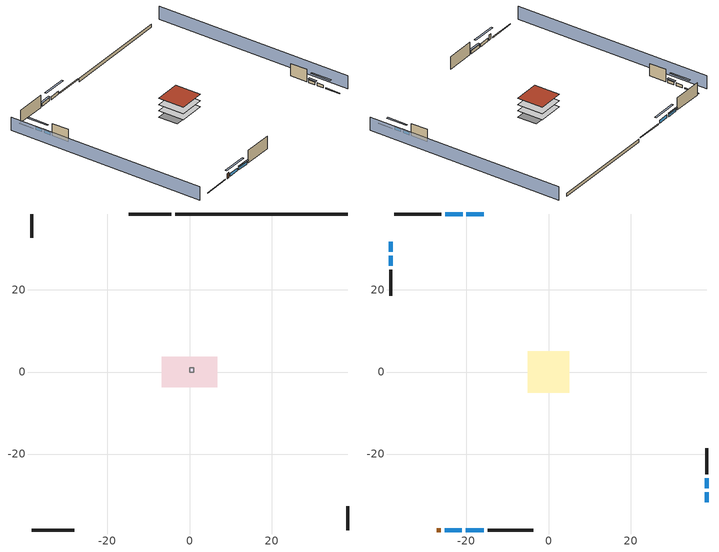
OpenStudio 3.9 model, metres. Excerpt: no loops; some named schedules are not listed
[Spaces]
crawlspace - vented 1
 floor foundation (Slab1 construction): -6.75,-3.75 -6.75,3.75 6.75,3.75 6.75,-3.75 z-0.91
 wall outside (RimJoist1 construction): -4.41,38.51 -14.8,38.51 z0.3:0.61
 wall outside (RimJoist2 construction): 38.51,-38.51 38.51,-32.72 z0.3:0.61
 wall outside (RimJoist3 construction): -38.51,-38.51 -28.11,-38.51 z0.3:0.61
 wall outside (RimJoist4 construction): -38.51,38.51 -38.51,32.72 z0.3:0.61
 wall foundation (FoundationWall1 construction): 38.51,38.51 -3.48,38.51 z-0.91:0.3
furnace airloop ret air space
 floor adiabatic (AdiabaticConst): 0,0 0,1 1,1 1,0 z0
 wall adiabatic (AdiabaticConst): 0,1 0,0 1,0 1,1 0,1 z0:1
 ceiling adiabatic (AdiabaticConst): 1,0 1,1 0,1 0,0 z1
conditioned space 1
 floor to crawlspace - vented 1 (Floor1 construction): -5.03,-5.03 -5.03,5.03 5.03,5.03 5.03,-5.03 z0.3
 floor adiabatic (AdiabaticFloorConstruction): -5.03,-5.03 -5.03,5.03 5.03,5.03 5.03,-5.03 z2.74
 wall outside (Wall1 construction): -26.11,38.51 -37.58,38.51 z0.3:5.18
 wall outside (Wall2 construction): 38.51,-24.93 38.51,-18.56 z0.3:5.18
 wall outside (Wall3 construction): -14.85,-38.51 -3.76,-38.51 z0.3:5.18
 wall outside (Wall4 construction): -38.51,24.93 -38.51,18.56 z0.3:5.18
 wall outside (AdiabaticWallConstruction): -15.73,38.51 -19.99,38.51 / -20.92,38.51 -25.18,38.51 / -20.21,-38.51 -15.78,-38.51 z0.3:1.46; 38.51,-31.79 38.51,-29.29 / 38.51,-28.36 38.51,-25.86 / -38.51,31.79 -38.51,29.29 / -38.51,28.36 -38.51,25.86 z0.3:1.4; -25.34,-38.51 -21.14,-38.51 z0.3:1.43
 wall outside (AdiabaticWallConstruction 1): -27.19,-38.51 -26.27,-38.51 z0.3:2.34
 window (WindowConstruction): -15.73,38.51 -19.99,38.51 z0.3:1.46
 window (WindowConstruction 1): -20.92,38.51 -25.18,38.51 z0.3:1.46
 window (WindowConstruction 2): 38.51,-31.79 38.51,-29.29 z0.3:1.4
 window (WindowConstruction 3): 38.51,-28.36 38.51,-25.86 z0.3:1.4
 window (WindowConstruction 4): -25.34,-38.51 -21.14,-38.51 z0.3:1.43
 window (WindowConstruction 5): -20.21,-38.51 -15.78,-38.51 z0.3:1.46
 window (WindowConstruction 6): -38.51,31.79 -38.51,29.29 z0.3:1.4
 window (WindowConstruction 7): -38.51,28.36 -38.51,25.86 z0.3:1.4
 door (Door): -27.19,-38.51 -26.27,-38.51 z0.3:2.34
 ceiling adiabatic (AdiabaticFloorConstruction): 5.03,-5.03 5.03,5.03 -5.03,5.03 -5.03,-5.03 z2.74
 roof outside (Roof1 construction): -5.03,5.03 -5.03,-5.03 5.03,-5.03 5.03,5.03 z5.18
shading: -43.08,38.51 -43.08,-38.51 / 43.08,-38.51 43.08,38.51 z0:5.18; -22.73,38.51 -12.99,38.51 -12.99,39.12 -22.73,39.12 z4.21; -25.48,38.51 -20.61,38.51 -20.61,39.12 -25.48,39.12 z1.77; 38.51,-26.55 38.51,-34.53 39.12,-34.53 39.12,-26.55 z4.15; 38.51,-25.56 38.51,-28.67 39.12,-28.67 39.12,-25.56 z1.71; -18.4,-38.51 -28.09,-38.51 -28.09,-39.12 -18.4,-39.12 z4.18; -15.47,-38.51 -20.52,-38.51 -20.52,-39.12 -15.47,-39.12 z1.77; -38.51,26.55 -38.51,34.53 -39.12,34.53 -39.12,26.55 z4.15; -38.51,25.56 -38.51,28.67 -39.12,28.67 -39.12,25.56 z1.71
[Site]
Portland Intl Arpt_OR: Latitude {deg}=45.59; Longitude {deg}=-122.6; Time Zone {hr}=-8; Elevation {m}=33; Terrain=Suburbs; Keep Site Location Information=Yes
[Site:GroundTemperature:Shallow]
10.2558, 8.96328, 8.85977, 9.47314, 11.9355, 14.3863, 16.5111, 17.8571, 17.9714, 16.8767, 14.8061, 12.4304
[Site:WaterMainsTemperature]
Calculation Method=Schedule; Temperature Schedule=mains temperature schedule
[Building]
Building 1
[Material] Roughness=Rough
Name | Thickness {m} | Conductivity {W/m-K} | Density {kg/m3} | Specific Heat {J/kg-K} | Thermal Absorptance | Solar Absorptance | Visible Absorptance
asphalt or fiberglass shingles | 0.00635 | 0.162714 | 1121.4 | 1465.45 | 0.9 | 0.85 | 0.85
roof rigid ins | 0.103632 | 0.029427 | 32.04 | 1214.23 | 0.9 | 0.7 | 0.7
osb sheathing 0.75 in. | 0.01905 | 0.115458 | 512.64 | 1214.23 | 0.9 | 0.7 | 0.7
roof stud and cavity | 0.2032 | 0.161866 | 78.34581 | 1123.46 | 0.9 | 0.7 | 0.7
gypsum board | 0.0127 | 0.160291 | 801 | 837.4 | 0.9 | 0.6 | 0.6
wood siding | 0.0254 | 0.102417 | 544.68 | 1172.36 | 0.9 | 0.85 | 0.85
osb sheathing 0.5 in. | 0.0127 | 0.115458 | 512.64 | 1214.23 | 0.9 | 0.7 | 0.7
wall stud and cavity | 0.1397 | 0.550994 | 139.0536 | 1170.24 | 0.9 | 0.7 | 0.7
rim joist stud and cavity | 0.0508 | 0.178688 | 50.32683 | 1063.81 | 0.9 | 0.6 | 0.6
floor stud and cavity | 0.1397 | 0.923637 | 92.3553 | 1139.71 | 0.9 | 0.7 | 0.7
floor covering | 0.0127 | 0.0433444 | 54.468 | 1339.84 | 0.9 | 0.6 | 0.6
concrete 8.0 in. | 0.2032 | 1.803125 | 2242.8 | 837.4 | 0.9 | 0.7 | 0.7
soil 0.5 in. | 0.0127 | 2.9427 | 1842.3 | 418.7 | 0.9 | 0.7 | 0.7
wood siding 1; wood siding 2 | 0.0254 | 0.102417 | 544.68 | 1172.36
wall rigid ins; floor rigid ins | 0.512978 | 0.029427 | 32.04 | 1214.23 | 0.9 | 0.7 | 0.7
wall stud and cavity 1 | 0.0889 | 0.380278 | 52.3479 | 1209.89 | 0.9 | 0.7 | 0.7
door material | 0.04445 | 0.0612267 | 512.64 | 1214.23 | 0.9 | 0.7 | 0.7
floor stud and cavity 1 | 0.1397 | 1.75129 | 37.0049 | 1207.88 | 0.9 | 0.7 | 0.7
wall stud and cavity 2 | 0.0889 | 0.391764 | 83.0341 | 1211.67 | 0.9 | 0.7 | 0.7
furniture material conditioned space 1 | 0.1524 | 0.115458 | 640.8 | 1214.23 | 0.9 | 0.6 | 0.6
[Construction]
Roof1 construction: asphalt or fiberglass shingles, roof rigid ins, osb sheathing 0.75 in., roof stud and cavity, gypsum board
Wall1 construction; Wall2 construction; Wall3 construction; Wall4 construction: wood siding, osb sheathing 0.5 in., wall stud and cavity, gypsum board
RimJoist1 construction; RimJoist2 construction; RimJoist3 construction; RimJoist4 construction: wood siding, rim joist stud and cavity
Floor1 construction: floor stud and cavity, osb sheathing 0.75 in., floor covering
FoundationWall1 construction: concrete 8.0 in.
Slab1 construction: soil 0.5 in.
WindowConstruction; WindowConstruction 1; WindowConstruction 2; WindowConstruction 3; WindowConstruction 4; WindowConstruction 5; WindowConstruction 6; WindowConstruction 7: WindowMaterial
AdiabaticWallConstruction: wood siding 1, wall rigid ins, wall stud and cavity 1, gypsum board
Door: door material
AdiabaticWallConstruction 1: wood siding 2, wall rigid ins, wall stud and cavity 1, gypsum board
AdiabaticFloorConstruction: floor stud and cavity 1, floor rigid ins, osb sheathing 0.75 in., floor covering
PartitionWallConstruction: gypsum board, wall stud and cavity 2, gypsum board
furniture construction conditioned space 1: furniture material conditioned space 1
AdiabaticConst: Adiabatic
[WindowMaterial:SimpleGlazingSystem]
WindowMaterial: U-Factor {W/m2-K}=2.15764; Solar Heat Gain Coefficient=0.44
[Material:NoMass]
Adiabatic: Roughness=Rough; Thermal Resistance {m2-K/W}=176.1
[ThermalZone] Multiplier=1; Use Ideal Air Loads=No
Name | Volume {m3} | Thermostat
conditioned space | 493.619 | conditioned space temperature setpoint
crawlspace - vented | 123.405
furnace airloop ret air zone | 1
[Sizing:Zone] Zone Cooling Design Supply Air Temperature Input Method=SupplyAirTemperature; Zone Cooling Design Supply Air Temperature {C}=14; Zone Cooling Design Supply Air Temperature Difference {deltaC}=11.11; Zone Heating Design Supply Air Temperature Input Method=SupplyAirTemperature; Zone Heating Design Supply Air Temperature {C}=40; Zone Heating Design Supply Air Temperature Difference {deltaC}=11.11; Zone Cooling Design Supply Air Humidity Ratio {kg-H2O/kg-air}=0.0085; Zone Heating Design Supply Air Humidity Ratio {kg-H2O/kg-air}=0.008; Cooling Design Air Flow Method=DesignDay; Heating Design Air Flow Method=DesignDay; Account for Dedicated Outdoor Air System=No; Dedicated Outdoor Air System Control Strategy=NeutralSupplyAir; Dedicated Outdoor Air Low Setpoint Temperature for Design {C}=autosize; Dedicated Outdoor Air High Setpoint Temperature for Design {C}=autosize; Zone Load Sizing Method=Sensible Load Only No Latent Load; Zone Latent Cooling Design Supply Air Humidity Ratio Input Method=HumidityRatioDifference; Zone Cooling Design Supply Air Humidity Ratio Difference {kgWater/kgDryAir}=0.005; Zone Latent Heating Design Supply Air Humidity Ratio Input Method=HumidityRatioDifference; Zone Humidification Design Supply Air Humidity Ratio Difference {kgWater/kgDryAir}=0.005; Sizing Option=Coincident
crawlspace - vented; furnace airloop ret air zone
[Space]
Name | Thermal Zone | Volume {m3}
conditioned space 1 | conditioned space | 493.619
crawlspace - vented 1 | crawlspace - vented | 123.405
furnace airloop ret air space | furnace airloop ret air zone
[ThermostatSetpoint:DualSetpoint]
conditioned space temperature setpoint: Heating Setpoint Temperature Schedule=heating setpoint; Cooling Setpoint Temperature Schedule=cooling setpoint; Temperature Difference Between Cutout And Setpoint {deltaC}=0
[Foundation:Kiva]
Foundation Kiva 1: Initial Indoor Air Temperature {C}=8.36103; Wall Height Above Grade {m}=0.3048; Wall Depth Below Slab {m}=0.2032
[Foundation:Kiva:Settings]
Soil Conductivity {W/m-K}=2.9427; Soil Density {kg/m3}=1842.3; Soil Specific Heat {J/kg-K}=418.7; Ground Solar Absorptivity=0.9; Ground Thermal Absorptivity=0.9; Ground Surface Roughness {m}=0.03; Far-Field Width {m}=40; Deep-Ground Boundary Condition=ZeroFlux; Deep-Ground Depth {m}=40; Minimum Cell Dimension {m}=0.2; Maximum Cell Growth Coefficient=3; Simulation Timestep=Timestep
[SurfaceProperty:ExposedFoundationPerimeter]
Slab1: Exposed Perimeter Calculation Method=TotalExposedPerimeter; Total Exposed Perimeter {m}=41.9862
[SurfaceProperty:IncidentSolarMultiplier] Incident Solar Multiplier=1; Incident Solar Multiplier Schedule=trans schedule winter=0.85 summer=0.7
Window1; Window2; Window3; Window4; Window5; Window6; Window7; Window8
[InternalMass:Definition] Design Level Calculation Method=SurfaceArea
Name | Construction | Surface Area {m2}
partition wall mass | PartitionWallConstruction | 202.436
furniture mass conditioned space 1 | furniture construction conditioned space 1 | 80.97429
[InternalMass] Space or SpaceType=conditioned space 1; Multiplier=1
Name | Internal Mass Definition
partition wall mass | partition wall mass
furniture mass conditioned space 1 | furniture mass conditioned space 1
[EnergyManagementSystem:Sensor]
Name | Output Variable or Output Meter Index Key | Output Variable or Output Meter
water_heater_T_set | water heater setpoint | Schedule Value
out_pb_s |  | Site Outdoor Air Barometric Pressure
out_wt_s |  | Site Outdoor Air Humidity Ratio
site_vw_s |  | Site Wind Speed
cool_season | cooling season schedule | Schedule Value
furnace_airloop_AH_MFR_s | Node 14 | System Node Mass Flow Rate
furnace_airloop_AH_VFR_s | Node 14 | System Node Current Density Volume Flow Rate
furnace_airloop_AH_Tout_s | Node 14 | System Node Temperature
furnace_airloop_AH_Wout_s | Node 14 | System Node Humidity Ratio
furnace_airloop_RA_T_s | Node 17 | System Node Temperature
furnace_airloop_Ra_W_s | Node 17 | System Node Humidity Ratio
furnace_airloop_0_DZ_T_s | crawlspace - vented | Zone Air Temperature
furnace_airloop_0_DZ_W_s | crawlspace - vented | Zone Mean Air Humidity Ratio
natural_vent_s | natural vent schedule | Schedule Value
htg_sp_s | heating setpoint | Schedule Value
clg_sp_s | cooling setpoint | Schedule Value
mech_vent_range_fan_0_sch_s | mech vent range fan 0 schedule | Schedule Value
mech_vent_bath_fan_0_sch_s | mech vent bath fan 0 schedule | Schedule Value
clothes_dryer_exhaust_0_sch_s | clothes_dryer | Schedule Value
htg_load_cond |  | Heating:EnergyTransfer:Zone:CONDITIONED SPACE
clg_load_cond |  | Cooling:EnergyTransfer:Zone:CONDITIONED SPACE
htg_load_duct |  | Heating:EnergyTransfer:Zone:FURNACE AIRLOOP RET AIR ZONE
clg_load_duct |  | Cooling:EnergyTransfer:Zone:FURNACE AIRLOOP RET AIR ZONE
s_conv | Floor1 | Surface Inside Face Convection Heat Gain Energy
s_ig | Floor1 | Surface Inside Face Internal Gains Radiation Heat Gain Energy
s_sol | Floor1 | Surface Inside Face Solar Radiation Heat Gain Energy
s_lgt | Floor1 | Surface Inside Face Lights Radiation Heat Gain Energy
s_surf | Floor1 | Surface Inside Face Net Surface Thermal Radiation Heat Gain Energy
s_conv_1 | inferred conditioned ceiling | Surface Inside Face Convection Heat Gain Energy
s_ig_1 | inferred conditioned ceiling | Surface Inside Face Internal Gains Radiation Heat Gain Energy
s_sol_1 | inferred conditioned ceiling | Surface Inside Face Solar Radiation Heat Gain Energy
s_lgt_1 | inferred conditioned ceiling | Surface Inside Face Lights Radiation Heat Gain Energy
s_surf_1 | inferred conditioned ceiling | Surface Inside Face Net Surface Thermal Radiation Heat Gain Energy
s_conv_2 | inferred conditioned floor | Surface Inside Face Convection Heat Gain Energy
s_ig_2 | inferred conditioned floor | Surface Inside Face Internal Gains Radiation Heat Gain Energy
s_sol_2 | inferred conditioned floor | Surface Inside Face Solar Radiation Heat Gain Energy
s_lgt_2 | inferred conditioned floor | Surface Inside Face Lights Radiation Heat Gain Energy
s_surf_2 | inferred conditioned floor | Surface Inside Face Net Surface Thermal Radiation Heat Gain Energy
s_conv_3 | Roof1 | Surface Inside Face Convection Heat Gain Energy
s_ig_3 | Roof1 | Surface Inside Face Internal Gains Radiation Heat Gain Energy
s_sol_3 | Roof1 | Surface Inside Face Solar Radiation Heat Gain Energy
s_lgt_3 | Roof1 | Surface Inside Face Lights Radiation Heat Gain Energy
s_surf_3 | Roof1 | Surface Inside Face Net Surface Thermal Radiation Heat Gain Energy
ss_sol | Door1 | Surface Inside Face Solar Radiation Heat Gain Energy
ss_lgt | Door1 | Surface Inside Face Lights Radiation Heat Gain Energy
ss_conv | Door1 | Surface Inside Face Convection Heat Gain Energy
ss_ig | Door1 | Surface Inside Face Internal Gains Radiation Heat Gain Energy
ss_surf | Door1 | Surface Inside Face Net Surface Thermal Radiation Heat Gain Energy
ss_conv_1 | Window1 | Surface Inside Face Convection Heat Gain Energy
ss_ig_1 | Window1 | Surface Inside Face Internal Gains Radiation Heat Gain Energy
ss_surf_1 | Window1 | Surface Inside Face Net Surface Thermal Radiation Heat Gain Energy
ss_trans_in | Window1 | Surface Window Transmitted Solar Radiation Rate
ss_back_out | Window1 | Surface Window Shortwave from Zone Back Out Window Heat Transfer Rate
ss_trans_out | Window1 | Surface Inside Face Initial Transmitted Diffuse Transmitted Out Window Solar Radiation Rate
ss_conv_2 | Window2 | Surface Inside Face Convection Heat Gain Energy
ss_ig_2 | Window2 | Surface Inside Face Internal Gains Radiation Heat Gain Energy
ss_surf_2 | Window2 | Surface Inside Face Net Surface Thermal Radiation Heat Gain Energy
ss_trans_in_1 | Window2 | Surface Window Transmitted Solar Radiation Rate
ss_back_out_1 | Window2 | Surface Window Shortwave from Zone Back Out Window Heat Transfer Rate
ss_trans_out_1 | Window2 | Surface Inside Face Initial Transmitted Diffuse Transmitted Out Window Solar Radiation Rate
ss_conv_3 | Window3 | Surface Inside Face Convection Heat Gain Energy
ss_ig_3 | Window3 | Surface Inside Face Internal Gains Radiation Heat Gain Energy
ss_surf_3 | Window3 | Surface Inside Face Net Surface Thermal Radiation Heat Gain Energy
ss_trans_in_2 | Window3 | Surface Window Transmitted Solar Radiation Rate
ss_back_out_2 | Window3 | Surface Window Shortwave from Zone Back Out Window Heat Transfer Rate
ss_trans_out_2 | Window3 | Surface Inside Face Initial Transmitted Diffuse Transmitted Out Window Solar Radiation Rate
ss_conv_4 | Window4 | Surface Inside Face Convection Heat Gain Energy
ss_ig_4 | Window4 | Surface Inside Face Internal Gains Radiation Heat Gain Energy
ss_surf_4 | Window4 | Surface Inside Face Net Surface Thermal Radiation Heat Gain Energy
ss_trans_in_3 | Window4 | Surface Window Transmitted Solar Radiation Rate
ss_back_out_3 | Window4 | Surface Window Shortwave from Zone Back Out Window Heat Transfer Rate
ss_trans_out_3 | Window4 | Surface Inside Face Initial Transmitted Diffuse Transmitted Out Window Solar Radiation Rate
ss_conv_5 | Window5 | Surface Inside Face Convection Heat Gain Energy
ss_ig_5 | Window5 | Surface Inside Face Internal Gains Radiation Heat Gain Energy
ss_surf_5 | Window5 | Surface Inside Face Net Surface Thermal Radiation Heat Gain Energy
ss_trans_in_4 | Window5 | Surface Window Transmitted Solar Radiation Rate
ss_back_out_4 | Window5 | Surface Window Shortwave from Zone Back Out Window Heat Transfer Rate
ss_trans_out_4 | Window5 | Surface Inside Face Initial Transmitted Diffuse Transmitted Out Window Solar Radiation Rate
ss_conv_6 | Window6 | Surface Inside Face Convection Heat Gain Energy
ss_ig_6 | Window6 | Surface Inside Face Internal Gains Radiation Heat Gain Energy
ss_surf_6 | Window6 | Surface Inside Face Net Surface Thermal Radiation Heat Gain Energy
ss_trans_in_5 | Window6 | Surface Window Transmitted Solar Radiation Rate
ss_back_out_5 | Window6 | Surface Window Shortwave from Zone Back Out Window Heat Transfer Rate
ss_trans_out_5 | Window6 | Surface Inside Face Initial Transmitted Diffuse Transmitted Out Window Solar Radiation Rate
ss_conv_7 | Window7 | Surface Inside Face Convection Heat Gain Energy
ss_ig_7 | Window7 | Surface Inside Face Internal Gains Radiation Heat Gain Energy
ss_surf_7 | Window7 | Surface Inside Face Net Surface Thermal Radiation Heat Gain Energy
ss_trans_in_6 | Window7 | Surface Window Transmitted Solar Radiation Rate
ss_back_out_6 | Window7 | Surface Window Shortwave from Zone Back Out Window Heat Transfer Rate
ss_trans_out_6 | Window7 | Surface Inside Face Initial Transmitted Diffuse Transmitted Out Window Solar Radiation Rate
ss_conv_8 | Window8 | Surface Inside Face Convection Heat Gain Energy
ss_ig_8 | Window8 | Surface Inside Face Internal Gains Radiation Heat Gain Energy
ss_surf_8 | Window8 | Surface Inside Face Net Surface Thermal Radiation Heat Gain Energy
ss_trans_in_7 | Window8 | Surface Window Transmitted Solar Radiation Rate
ss_back_out_7 | Window8 | Surface Window Shortwave from Zone Back Out Window Heat Transfer Rate
ss_trans_out_7 | Window8 | Surface Inside Face Initial Transmitted Diffuse Transmitted Out Window Solar Radiation Rate
s_conv_4 | Wall1 | Surface Inside Face Convection Heat Gain Energy
s_ig_4 | Wall1 | Surface Inside Face Internal Gains Radiation Heat Gain Energy
s_sol_4 | Wall1 | Surface Inside Face Solar Radiation Heat Gain Energy
s_lgt_4 | Wall1 | Surface Inside Face Lights Radiation Heat Gain Energy
s_surf_4 | Wall1 | Surface Inside Face Net Surface Thermal Radiation Heat Gain Energy
s_conv_5 | Wall2 | Surface Inside Face Convection Heat Gain Energy
s_ig_5 | Wall2 | Surface Inside Face Internal Gains Radiation Heat Gain Energy
s_sol_5 | Wall2 | Surface Inside Face Solar Radiation Heat Gain Energy
s_lgt_5 | Wall2 | Surface Inside Face Lights Radiation Heat Gain Energy
s_surf_5 | Wall2 | Surface Inside Face Net Surface Thermal Radiation Heat Gain Energy
s_conv_6 | Wall3 | Surface Inside Face Convection Heat Gain Energy
s_ig_6 | Wall3 | Surface Inside Face Internal Gains Radiation Heat Gain Energy
s_sol_6 | Wall3 | Surface Inside Face Solar Radiation Heat Gain Energy
s_lgt_6 | Wall3 | Surface Inside Face Lights Radiation Heat Gain Energy
s_surf_6 | Wall3 | Surface Inside Face Net Surface Thermal Radiation Heat Gain Energy
s_conv_7 | Wall4 | Surface Inside Face Convection Heat Gain Energy
[ElectricEquipment:Definition] Design Level Calculation Method=EquipmentLevel
Name | Design Level {W} | Fraction Latent | Fraction Radiant | Fraction Lost
ceiling fan | 17.5424 | 0 | 0.558 | 0
clothes washer | 252.237 | 0.03 | 0.162 | 0.7
clothes dryer | 4001.46 | 0.015 | 0.081 | 0.85
dishwasher | 486.889 | 0.3 | 0.18 | 0.4
fridge | 43.7215 | 0 | 0.6 | 0
freezer | 194.914 | 0 | 0.6 | 0
cooking range | 1101.52 | 0.08 | 0.432 | 0.2
misc tv | 584.421 | 0 | 0.6 | 0
misc plug loads | 396.361 | 0.021 | 0.558 | 0.049
misc permanent spa heater | 432.147 | 0 | 0 | 1
misc permanent spa pump | 451.92 | 0 | 0 | 1
whole house fan; mech vent house fan | 0 | 0 | 0 | 1
mech vent house fan cfis | 0 | 0 | 0 | 0
mech vent range fan 0; mech vent bath fan 0 | 30 | 0 | 0 | 1
[ElectricEquipment] Space or SpaceType=conditioned space 1
Name | Electric Equipment Definition | Schedule
ceiling fan | ceiling fan | ceiling_fan
clothes washer | clothes washer | clothes_washer
clothes dryer | clothes dryer | clothes_dryer
dishwasher | dishwasher | dishwasher
fridge | fridge | fridge schedule
freezer | freezer | freezer schedule
cooking range | cooking range | cooking_range
misc tv | misc tv | plug_loads_tv
misc plug loads | misc plug loads | plug_loads_other
misc permanent spa heater | misc permanent spa heater | misc permanent spa heater schedule
misc permanent spa pump | misc permanent spa pump | misc permanent spa pump schedule
whole house fan | whole house fan | Always On Discrete
mech vent house fan | mech vent house fan | mech vent house fan schedule
mech vent house fan cfis | mech vent house fan cfis | mech vent house fan cfis schedule
mech vent range fan 0 | mech vent range fan 0 | mech vent range fan 0 schedule
mech vent bath fan 0 | mech vent bath fan 0 | mech vent bath fan 0 schedule
[OtherEquipment:Definition] Design Level Calculation Method=EquipmentLevel
Name | Design Level {W} | Fraction Latent | Fraction Radiant | Fraction Lost
water heater sens; furnace airloop_0 SupSensLkToCond; furnace airloop_0 SupCondToLv; furnace airloop_0 RetCondToRP; furnace airloop_0 RetSensLkToRP; furnace airloop_0 SupCondToDZ; furnace airloop_0 RetCondToDZ; furnace airloop_0 SupSensLkToDZ; mech vent house fan sensible load | 0 | 0 | 0 | 0
water heater lat; furnace airloop_0 SupLatLkToCond; furnace airloop_0 RetLatLkToRP; furnace airloop_0 SupLatLkToDZ; mech vent house fan latent load | 0 | 1 | 0 | 0
water heater energy adjustment1 | 0.01 | 0 | 0 | 1
clothes dryer 2 | 0 | 0.015 | 0.081 | 0.85
cooking range 2 | 0 | 0.08 | 0.432 | 0.2
general water use sensible | -61.6891 | 0 | 0.6 | 0
general water use latent | 62.594 | 1 | 0 | 0
[OtherEquipment]
Name | Other Equipment Definition | Space or SpaceType | Schedule | Fuel Type
water heater sens | water heater sens | conditioned space 1 | Always On Discrete
water heater lat | water heater lat | conditioned space 1 | Always On Discrete
water heater energy adjustment1 | water heater energy adjustment1 | conditioned space 1 | Always On Discrete | Electricity
clothes dryer 1 | clothes dryer 2 | conditioned space 1 | clothes_dryer | Electricity
cooking range 1 | cooking range 2 | conditioned space 1 | cooking_range | Electricity
general water use sensible | general water use sensible | conditioned space 1 | general water use schedule
general water use latent | general water use latent | conditioned space 1 | general water use schedule
furnace airloop_0 SupSensLkToCond | furnace airloop_0 SupSensLkToCond | conditioned space 1 | Always On Discrete
furnace airloop_0 SupLatLkToCond | furnace airloop_0 SupLatLkToCond | conditioned space 1 | Always On Discrete
furnace airloop_0 SupCondToLv | furnace airloop_0 SupCondToLv | conditioned space 1 | Always On Discrete
furnace airloop_0 RetCondToRP | furnace airloop_0 RetCondToRP | furnace airloop ret air space | Always On Discrete
furnace airloop_0 RetSensLkToRP | furnace airloop_0 RetSensLkToRP | furnace airloop ret air space | Always On Discrete
furnace airloop_0 RetLatLkToRP | furnace airloop_0 RetLatLkToRP | furnace airloop ret air space | Always On Discrete
furnace airloop_0 SupCondToDZ | furnace airloop_0 SupCondToDZ | crawlspace - vented 1 | Always On Discrete
furnace airloop_0 RetCondToDZ | furnace airloop_0 RetCondToDZ | crawlspace - vented 1 | Always On Discrete
furnace airloop_0 SupSensLkToDZ | furnace airloop_0 SupSensLkToDZ | crawlspace - vented 1 | Always On Discrete
furnace airloop_0 SupLatLkToDZ | furnace airloop_0 SupLatLkToDZ | crawlspace - vented 1 | Always On Discrete
mech vent house fan sensible load | mech vent house fan sensible load | conditioned space 1 | Always On Discrete
mech vent house fan latent load | mech vent house fan latent load | conditioned space 1 | Always On Discrete
[WaterUse:Equipment:Definition]
Name | Peak Flow Rate {m3/s}
clothes washer | 2.57555e-06
dishwasher | 5.27692e-06
[Lights:Definition]
interior lighting: Design Level Calculation Method=LightingLevel; Lighting Level {W}=334.558; Fraction Radiant=0.6; Fraction Visible=0.2; Return Air Fraction=0
[Lights]
interior lighting: Lights Definition=interior lighting; Space or SpaceType=conditioned space 1; Schedule=lighting_interior; Fraction Replaceable=1
[Exterior:Lights:Definition]
exterior lighting: Design Level {W}=8.01452
[Exterior:Lights]
exterior lighting: Exterior Lights Definition=exterior lighting; Schedule=exterior lighting schedule
[People:Definition]
occupants: Number of People Calculation Method=People; Number of People {people}=3; Fraction Radiant=0.314171; Sensible Heat Fraction=0.56303; Carbon Dioxide Generation Rate {m3/s-W}=0; Enable ASHRAE 55 Comfort Warnings=No; Mean Radiant Temperature Calculation Type=EnclosureAveraged
[People]
occupants: People Definition=occupants; Space or SpaceType=conditioned space 1; Number of People Schedule=occupants; Activity Level Schedule=occupants activity schedule; Multiplier=1
[ZoneMixing] Schedule=Always On Continuous; Design Flow Rate Calculation Method=Flow/Zone; Design Flow Rate {m3/s}=0
Name | Zone or Space | Source Zone or Space
furnace airloop_0 ZoneMixDZToCond mix | conditioned space | crawlspace - vented
furnace airloop_0 ZoneMixCondToDZ mix | crawlspace - vented | conditioned space
[SpaceInfiltration:DesignFlowRate] Schedule=Always On Discrete
Name | Space or SpaceType | Design Flow Rate Calculation Method | Design Flow Rate {m3/s} | Air Changes per Hour {1/hr} | Constant Term Coefficient | Temperature Term Coefficient | Velocity Term Coefficient | Velocity Squared Term Coefficient
natural vent flow; whole house fan flow; infil flow | conditioned space 1 | Flow/Space | 0
infil crawlspace - vented 1 | crawlspace - vented 1 | AirChanges/Hour |  | 2.6013 | 1 | 0 | 0 | 0
crawlspace_vented 1 duct leakage imbalance infil flow | crawlspace - vented 1 | Flow/Space | 0
